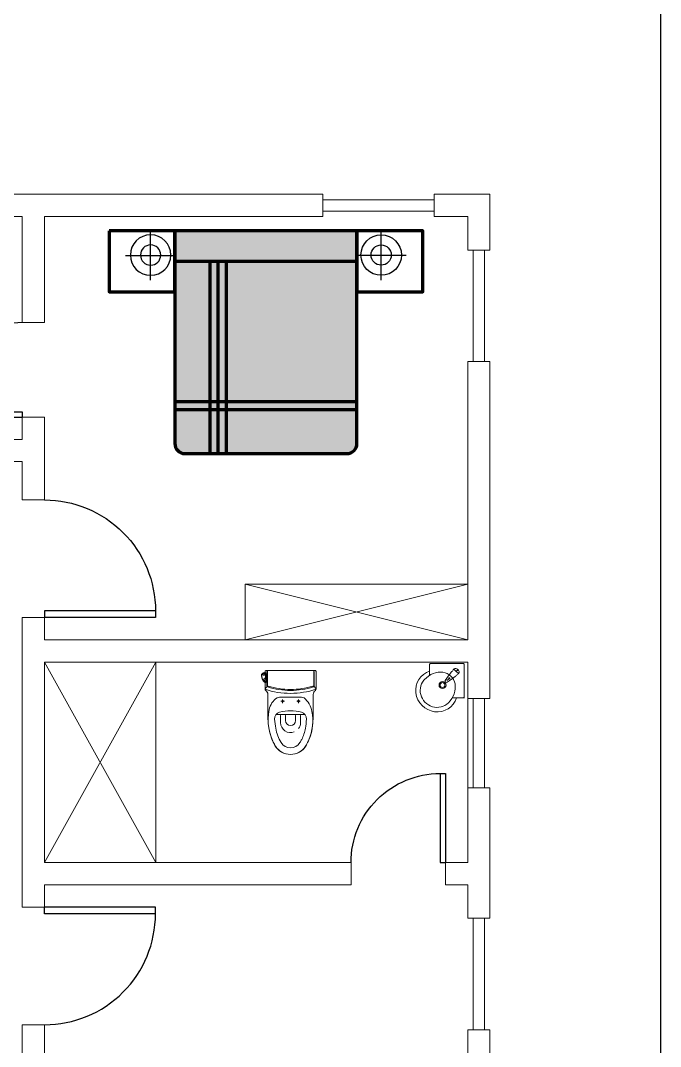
# Model space of a CAD drawing. Header units: inches. Extents: x -179 to 300, y 123 to 718.
# Drawn here: x 286.13 to 299.89, y 283.44 to 305.5 of the extents above; entities that cross this region are included whole.
import ezdxf

# ---------------------------------------------------------------- set-up
doc = ezdxf.new("R2010")
doc.units = ezdxf.units.IN
doc.header["$MEASUREMENT"] = 0
doc.linetypes.add('ACAD_ISO02W100', pattern=[15, 12, -3])
doc.layers.add('FUR', color=6, linetype='Continuous')

# ---------------------------------------------------------------- blocks, each defined once
blk = doc.blocks.new('DESK4')
at = {"color": 0}
for p, q in [((0, 1), (-0.06, 1)), ((0, 0), (-0.06, 0))]:
    blk.add_line(p, q, dxfattribs=at)
blk.add_lwpolyline([(-0.06, 1), (-0.06, 0)], dxfattribs=at)
blk.add_lwpolyline([(1, 0, 0.414214), (0, 1), (0, 0)], format="xyb", dxfattribs=at)
blk = doc.blocks.new('A$C255C3C12')
at = {"layer": 'FUR'}
for p, q in [((244, 487), (244, 0)), ((487, 239), (0, 239))]:
    blk.add_line(p, q, dxfattribs=at)
for radius in [200, 100]:
    blk.add_circle((238, 239), radius, dxfattribs=at)
blk = doc.blocks.new('豪华大床')
at = {"linetype": 'ACAD_ISO02W100', "lineweight": 100, "true_color": 0xcd2027}
h = blk.add_hatch(color=242, dxfattribs=at)
h.dxf.hatch_style = 1
h.paths.add_polyline_path([(300, 2450), (0, 2450), (0, 650), (300, 650)])
at = {"linetype": 'ACAD_ISO02W100', "lineweight": 100, "true_color": 0xf8d731}
h = blk.add_hatch(color=40, dxfattribs=at)
h.dxf.hatch_style = 1
h.paths.add_polyline_path([(1688, 2450), (300, 2450), (300, 1156), (1688, 1156)])
h.paths.add_polyline_path([(1688, 996), (300, 996), (300, 650), (600, 650), (1688, 650)])
h.paths.add_polyline_path([(2200, 996), (1768, 996), (1768, 650), (2100, 650, 0.414214), (2200, 750)])
h.paths.add_polyline_path([(2200, 2350, 0.414214), (2100, 2450), (1768, 2450), (1768, 1156), (2200, 1156)])
at = {"linetype": 'ACAD_ISO02W100', "lineweight": 100, "true_color": 0x991b1e}
h = blk.add_hatch(color=244, dxfattribs=at)
h.dxf.hatch_style = 1
h.paths.add_polyline_path([(1768, 2450), (1688, 2450), (1688, 1156), (1768, 1156)])
h.paths.add_polyline_path([(1768, 1156), (1688, 1156), (1688, 1076), (1768, 1076)])
h.paths.add_polyline_path([(2200, 1156), (1768, 1156), (1768, 1076), (2200, 1076)])
h.paths.add_polyline_path([(2200, 1076), (1768, 1076), (1768, 996), (2200, 996)])
h.paths.add_polyline_path([(1768, 1076), (1688, 1076), (1688, 996), (1768, 996)])
h.paths.add_polyline_path([(1768, 996), (1688, 996), (1688, 650), (1768, 650)])
h.paths.add_polyline_path([(1688, 1156), (300, 1156), (300, 1076), (1688, 1076)])
h.paths.add_polyline_path([(1688, 1076), (300, 1076), (300, 996), (1688, 996)])
at = {"layer": 'FUR', "color": 0, "lineweight": 100}
for p, q in [((300, 650), (300, 2450)), ((1688, 2450), (1688, 650)), ((1768, 2450), (1768, 650)), ((300, 1156), (2200, 1156)), ((300, 1076), (2200, 1076)), ((300, 996), (2200, 996))]:
    blk.add_line(p, q, dxfattribs=at)
for points in [[(0, 2450), (600, 2450), (600, 3100), (0, 3100)], [(0, 0), (600, 0), (600, 650), (0, 650)]]:
    blk.add_lwpolyline(points, close=True, dxfattribs=at)
blk.add_lwpolyline([(0, 650), (2100, 650, 0.414214), (2200, 750), (2200, 2350, 0.414214), (2100, 2450), (0, 2450)], format="xyb", close=True, dxfattribs=at)
blk.add_blockref('A$C255C3C12', (0, 2450), dxfattribs=at)
at = {"layer": 'FUR', "color": 0, "lineweight": 100, "xscale": -1, "rotation": 180}
blk.add_blockref('A$C255C3C12', (0, 650), dxfattribs=at)

msp = doc.modelspace()

# ---------------------------------------------------------------- linework, layer by layer
at = {"color": 240, "true_color": 0xed1f24}
msp.add_line((299.89484, 355.75205), (299.89484, 255.25711), dxfattribs=at)
at = {"lineweight": 0}
for p, q in [((285.44844, 301.7668), (292.63452, 301.7668)), ((292.63452, 301.28773), (292.63452, 301.7668)), ((292.63452, 301.64703), (295.02988, 301.64703)), ((295.02988, 301.7668), (296.22756, 301.7668)), ((295.02988, 301.28773), (295.02988, 301.7668)), ((296.22756, 301.7668), (296.22756, 300.56912)), ((292.63452, 301.4075), (295.02988, 301.4075)), ((285.44844, 301.28773), (286.16705, 301.28773)), ((286.16705, 301.28773), (286.16705, 299.00735)), ((286.64612, 301.28773), (292.63452, 301.28773)), ((286.64612, 301.28773), (286.64612, 299.00735)), ((295.02988, 301.28773), (295.74849, 301.28773)), ((295.74849, 301.28773), (295.74849, 300.56912)), ((295.74849, 300.56912), (296.22756, 300.56912)), ((295.86826, 300.56912), (295.86826, 298.17376)), ((296.1078, 300.56912), (296.1078, 298.17376)), ((286.16705, 299.00735), (286.64612, 299.00735)), ((295.74849, 298.17376), (295.74849, 292.18536)), ((295.74849, 298.17376), (296.22756, 298.17376)), ((296.22756, 298.17376), (296.22756, 290.92131)), ((286.16705, 297.09106), (286.16705, 296.49701)), ((286.16705, 296.97608), (286.64612, 296.97608)), ((286.64612, 296.97608), (286.64612, 295.19336)), ((281.8554, 296.49701), (286.16705, 296.49701)), ((281.37633, 296.01794), (286.16705, 296.01794)), ((286.16705, 296.01794), (286.16705, 295.19336)), ((286.16705, 295.19336), (286.64612, 295.19336)), ((295.74849, 293.38304), (290.95777, 293.38304)), ((290.95777, 293.38304), (290.95777, 292.18536)), ((295.74849, 292.18536), (290.95777, 293.38304)), ((290.95777, 292.18536), (295.74849, 293.38304)), ((295.74849, 292.18536), (295.74849, 293.38304)), ((286.64612, 292.80758), (286.64612, 292.18536)), ((286.16705, 292.66443), (286.16705, 286.4365)), ((286.64612, 292.66443), (286.16705, 292.66443)), ((286.64612, 292.18536), (295.74849, 292.18536)), ((290.95777, 292.18536), (295.74849, 292.18536)), ((286.64612, 291.70629), (295.74849, 291.70629)), ((286.64612, 287.39464), (286.64612, 291.70629)), ((286.64612, 291.70629), (289.04148, 291.70629)), ((286.64612, 291.70629), (289.04148, 287.39464)), ((289.04148, 291.70629), (286.64612, 287.39464)), ((289.04148, 291.70629), (289.04148, 287.39464)), ((295.74849, 291.70629), (295.74849, 287.39464)), ((291.35031, 291.47058), (291.3462, 291.46881)), ((291.35018, 291.47058), (291.34788, 291.46961)), ((291.35249, 291.47153), (291.35018, 291.47058)), ((291.35517, 291.4725), (291.35031, 291.47058)), ((291.35482, 291.47243), (291.35249, 291.47153)), ((291.35717, 291.47331), (291.35482, 291.47243)), ((291.36009, 291.47427), (291.35517, 291.4725)), ((291.36068, 291.47072), (291.35586, 291.46898)), ((291.35953, 291.47414), (291.35717, 291.47331)), ((291.3619, 291.47494), (291.35953, 291.47414)), ((291.36507, 291.47588), (291.36009, 291.47427)), ((291.36557, 291.47231), (291.36068, 291.47072)), ((291.36428, 291.47571), (291.3619, 291.47494)), ((291.36668, 291.47644), (291.36428, 291.47571)), ((291.3701, 291.47734), (291.36507, 291.47588)), ((291.3705, 291.47374), (291.36557, 291.47231)), ((291.36908, 291.47713), (291.36668, 291.47644)), ((291.3715, 291.47778), (291.36908, 291.47713)), ((291.37519, 291.47863), (291.3701, 291.47734)), ((291.37548, 291.47501), (291.3705, 291.47374)), ((291.37392, 291.4784), (291.3715, 291.47778)), ((291.37636, 291.47898), (291.37392, 291.4784)), ((291.38031, 291.47976), (291.37519, 291.47863)), ((291.38051, 291.47613), (291.37548, 291.47501)), ((291.3788, 291.47952), (291.37636, 291.47898)), ((291.38124, 291.48002), (291.3788, 291.47952)), ((291.38548, 291.48073), (291.38031, 291.47976)), ((291.38557, 291.47708), (291.38051, 291.47613)), ((291.3837, 291.48049), (291.38124, 291.48002)), ((291.38618, 291.48093), (291.3837, 291.48049)), ((291.39067, 291.48154), (291.38548, 291.48073)), ((291.39067, 291.47788), (291.38557, 291.47708)), ((291.38867, 291.48132), (291.38618, 291.48093)), ((291.38783, 291.47744), (291.38783, 291.50509)), ((291.39072, 291.48162), (291.38867, 291.48132)), ((291.39182, 291.48163), (291.39067, 291.48154)), ((291.39151, 291.47795), (291.39067, 291.47788)), ((291.39093, 291.48165), (291.39072, 291.48162)), ((291.39154, 291.4817), (291.39093, 291.48165)), ((291.39236, 291.47791), (291.39151, 291.47795)), ((291.39215, 291.48171), (291.39154, 291.4817)), ((291.39297, 291.48158), (291.39182, 291.48163)), ((291.39276, 291.48169), (291.39215, 291.48171)), ((291.39321, 291.47778), (291.39236, 291.47791)), ((291.39337, 291.48162), (291.39276, 291.48169)), ((291.39411, 291.4814), (291.39297, 291.48158)), ((291.39398, 291.47757), (291.39321, 291.47778)), ((291.39397, 291.48152), (291.39337, 291.48162)), ((291.39457, 291.48138), (291.39397, 291.48152)), ((291.39474, 291.47727), (291.39398, 291.47757)), ((291.39514, 291.48112), (291.39411, 291.4814)), ((291.39517, 291.4812), (291.39457, 291.48138)), ((291.39545, 291.47689), (291.39474, 291.47727)), ((291.39615, 291.48072), (291.39514, 291.48112)), ((291.39574, 291.48099), (291.39517, 291.4812)), ((291.39612, 291.47644), (291.39545, 291.47689)), ((291.39631, 291.48074), (291.39574, 291.48099)), ((291.39674, 291.47591), (291.39612, 291.47644)), ((291.3971, 291.48021), (291.39615, 291.48072)), ((291.39685, 291.48045), (291.39631, 291.48074)), ((291.39729, 291.47532), (291.39674, 291.47591)), ((291.39738, 291.48013), (291.39685, 291.48045)), ((291.39798, 291.47961), (291.3971, 291.48021)), ((291.39777, 291.47467), (291.39729, 291.47532)), ((291.39788, 291.47978), (291.39738, 291.48013)), ((291.39818, 291.47397), (291.39777, 291.47467)), ((291.39835, 291.47941), (291.39788, 291.47978)), ((291.3988, 291.47891), (291.39798, 291.47961)), ((291.3985, 291.47324), (291.39818, 291.47397)), ((291.3988, 291.479), (291.39835, 291.47941)), ((291.39874, 291.47248), (291.3985, 291.47324)), ((291.39889, 291.47169), (291.39874, 291.47248)), ((291.39923, 291.47856), (291.3988, 291.479)), ((291.39953, 291.47813), (291.3988, 291.47891)), ((291.39895, 291.4709), (291.39889, 291.47169)), ((291.39903, 291.46626), (291.39895, 291.4709)), ((291.39963, 291.4781), (291.39923, 291.47856)), ((291.40017, 291.47728), (291.39953, 291.47813)), ((291.4, 291.47761), (291.39963, 291.4781)), ((291.40018, 291.47734), (291.4, 291.47761)), ((291.4007, 291.47636), (291.40017, 291.47728)), ((291.40113, 291.4754), (291.4007, 291.47636)), ((291.40145, 291.47439), (291.40113, 291.4754)), ((291.40165, 291.47336), (291.40145, 291.47439)), ((291.40172, 291.47235), (291.40165, 291.47336)), ((291.40185, 291.46521), (291.40172, 291.47231)), ((291.41178, 291.52905), (292.46264, 291.52905)), ((291.42794, 291.19826), (291.42794, 291.50509)), ((291.43945, 291.50509), (291.43945, 291.21187)), ((292.43497, 291.50509), (292.43497, 291.21187)), ((292.44648, 291.19826), (292.44648, 291.50509)), ((292.48659, 291.12652), (292.48659, 291.50509)), ((294.92935, 291.42263), (294.92935, 291.65458)), ((295.64796, 291.67853), (294.9533, 291.67853)), ((295.50033, 291.50695), (295.45189, 291.55539)), ((295.50033, 291.50695), (295.54876, 291.45851)), ((295.67188, 290.93233), (295.67188, 291.6565)), ((295.67191, 290.95992), (295.67191, 291.65458)), ((291.31339, 291.43284), (291.31338, 291.43226)), ((291.3134, 291.42986), (291.31338, 291.43074)), ((291.31342, 291.43335), (291.31339, 291.43284)), ((291.31339, 291.43074), (291.31341, 291.43177)), ((291.3134, 291.42986), (291.31339, 291.43074)), ((291.31361, 291.42448), (291.3134, 291.42986)), ((291.31341, 291.43177), (291.31352, 291.43368)), ((291.31354, 291.43494), (291.31342, 291.43335)), ((291.31352, 291.43368), (291.31374, 291.43557)), ((291.31383, 291.43702), (291.31354, 291.43494)), ((291.31391, 291.41912), (291.31361, 291.42448)), ((291.31374, 291.43557), (291.31408, 291.43751)), ((291.31423, 291.43902), (291.31383, 291.43702)), ((291.31431, 291.4138), (291.31391, 291.41912)), ((291.31408, 291.43751), (291.31454, 291.43942)), ((291.31475, 291.44099), (291.31423, 291.43902)), ((291.31481, 291.4085), (291.31431, 291.4138)), ((291.31454, 291.43942), (291.31512, 291.44131)), ((291.3154, 291.44293), (291.31475, 291.44099)), ((291.3154, 291.40324), (291.31481, 291.4085)), ((291.31512, 291.44131), (291.31578, 291.44311)), ((291.31613, 291.44476), (291.3154, 291.44293)), ((291.31625, 291.39697), (291.3154, 291.40324)), ((291.31565, 291.43116), (291.31564, 291.42916)), ((291.31564, 291.42916), (291.31588, 291.42306)), ((291.31579, 291.43316), (291.31565, 291.43116)), ((291.31578, 291.44311), (291.31655, 291.44487)), ((291.31605, 291.43514), (291.31579, 291.43316)), ((291.31588, 291.42306), (291.31624, 291.41699)), ((291.31643, 291.43704), (291.31605, 291.43514)), ((291.31698, 291.44655), (291.31613, 291.44476)), ((291.31624, 291.41699), (291.31674, 291.41095)), ((291.31723, 291.39075), (291.31625, 291.39697)), ((291.31693, 291.43891), (291.31643, 291.43704)), ((291.31655, 291.44487), (291.31742, 291.44659)), ((291.31674, 291.41095), (291.31735, 291.40496)), ((291.31755, 291.44076), (291.31693, 291.43891)), ((291.31793, 291.44828), (291.31698, 291.44655)), ((291.31834, 291.38459), (291.31723, 291.39075)), ((291.31735, 291.40496), (291.31809, 291.39902)), ((291.31742, 291.44659), (291.31842, 291.44831)), ((291.31823, 291.44247), (291.31755, 291.44076)), ((291.31895, 291.44992), (291.31793, 291.44828)), ((291.31809, 291.39902), (291.31896, 291.39304)), ((291.31903, 291.44414), (291.31823, 291.44247)), ((291.3196, 291.3785), (291.31834, 291.38459)), ((291.31842, 291.44831), (291.31952, 291.44997)), ((291.32007, 291.4515), (291.31895, 291.44992)), ((291.31896, 291.39304), (291.31997, 291.38711)), ((291.31991, 291.44576), (291.31903, 291.44414)), ((291.31952, 291.44997), (291.32072, 291.45156)), ((291.32099, 291.37247), (291.3196, 291.3785)), ((291.32087, 291.44729), (291.31991, 291.44576)), ((291.31997, 291.38711), (291.3211, 291.38124)), ((291.32127, 291.45302), (291.32007, 291.4515)), ((291.32072, 291.45156), (291.32208, 291.45316)), ((291.32191, 291.44877), (291.32087, 291.44729)), ((291.32251, 291.36651), (291.32099, 291.37247)), ((291.3211, 291.38124), (291.32235, 291.37543)), ((291.3226, 291.45451), (291.32127, 291.45302)), ((291.32304, 291.45019), (291.32191, 291.44877)), ((291.32208, 291.45316), (291.32354, 291.45468)), ((291.32235, 291.37543), (291.32373, 291.36968)), ((291.32417, 291.36063), (291.32251, 291.36651)), ((291.32402, 291.45592), (291.3226, 291.45451)), ((291.32429, 291.45159), (291.32304, 291.45019)), ((291.32354, 291.45468), (291.32508, 291.45611)), ((291.32373, 291.36968), (291.32515, 291.36428)), ((291.32553, 291.45726), (291.32402, 291.45592)), ((291.32597, 291.35482), (291.32417, 291.36063)), ((291.32562, 291.45291), (291.32429, 291.45159)), ((291.32508, 291.45611), (291.32678, 291.45749)), ((291.32515, 291.36428), (291.32669, 291.35893)), ((291.32706, 291.45847), (291.32553, 291.45726)), ((291.32702, 291.45416), (291.32562, 291.45291)), ((291.32772, 291.34957), (291.32597, 291.35482)), ((291.32669, 291.35893), (291.32833, 291.35365)), ((291.32678, 291.45749), (291.32856, 291.45877)), ((291.32846, 291.4553), (291.32702, 291.45416)), ((291.32867, 291.4596), (291.32706, 291.45847)), ((291.32959, 291.34438), (291.32772, 291.34957)), ((291.32833, 291.35365), (291.33008, 291.34844)), ((291.32996, 291.45636), (291.32846, 291.4553)), ((291.32856, 291.45877), (291.33042, 291.45994)), ((291.33033, 291.46065), (291.32867, 291.4596)), ((291.33157, 291.33926), (291.32959, 291.34438)), ((291.33152, 291.45733), (291.32996, 291.45636)), ((291.33008, 291.34844), (291.33195, 291.3433)), ((291.3323, 291.46183), (291.33039, 291.46073)), ((291.3342, 291.46284), (291.33041, 291.46069)), ((291.33531, 291.45949), (291.33152, 291.45733)), ((291.33366, 291.33422), (291.33157, 291.33926)), ((291.33195, 291.3433), (291.33391, 291.33822)), ((291.33447, 291.46304), (291.3323, 291.46183)), ((291.33586, 291.32924), (291.33366, 291.33422)), ((291.33391, 291.33822), (291.33599, 291.33322)), ((291.33814, 291.46494), (291.3342, 291.46284)), ((291.33666, 291.46422), (291.33447, 291.46304)), ((291.33917, 291.46155), (291.33531, 291.45949)), ((291.33805, 291.32456), (291.33586, 291.32924)), ((291.33599, 291.33322), (291.33817, 291.32829)), ((291.33886, 291.46536), (291.33666, 291.46422)), ((291.34035, 291.31995), (291.33805, 291.32456)), ((291.34214, 291.46693), (291.33814, 291.46494)), ((291.33817, 291.32829), (291.34046, 291.32344)), ((291.34109, 291.46647), (291.33886, 291.46536)), ((291.3431, 291.4635), (291.33917, 291.46155)), ((291.33933, 291.44567), (291.33936, 291.44717)), ((291.33943, 291.44417), (291.33933, 291.44567)), ((291.33936, 291.44717), (291.33951, 291.44867)), ((291.33965, 291.44268), (291.33943, 291.44417)), ((291.33951, 291.44867), (291.33979, 291.45014)), ((291.33998, 291.44122), (291.33965, 291.44268)), ((291.33979, 291.45014), (291.34018, 291.45159)), ((291.34044, 291.43978), (291.33998, 291.44122)), ((291.34018, 291.45159), (291.34069, 291.453)), ((291.34275, 291.31541), (291.34035, 291.31995)), ((291.34101, 291.43839), (291.34044, 291.43978)), ((291.34046, 291.32344), (291.34286, 291.31866)), ((291.34069, 291.453), (291.3413, 291.45436)), ((291.34167, 291.43705), (291.34101, 291.43839)), ((291.34334, 291.46755), (291.34109, 291.46647)), ((291.3413, 291.45436), (291.34201, 291.45567)), ((291.34244, 291.43576), (291.34167, 291.43705)), ((291.34201, 291.45567), (291.34282, 291.45692)), ((291.3462, 291.46881), (291.34214, 291.46693)), ((291.3433, 291.43453), (291.34244, 291.43576)), ((291.34524, 291.31094), (291.34275, 291.31541)), ((291.34282, 291.45692), (291.34371, 291.4581)), ((291.34286, 291.31866), (291.34549, 291.31372)), ((291.34707, 291.46535), (291.3431, 291.4635)), ((291.34444, 291.43314), (291.3433, 291.43453)), ((291.3456, 291.4686), (291.34334, 291.46755)), ((291.34342, 291.44695), (291.3434, 291.44577)), ((291.3434, 291.44577), (291.34347, 291.4446)), ((291.34355, 291.44811), (291.34342, 291.44695)), ((291.34347, 291.4446), (291.34365, 291.44344)), ((291.34378, 291.44926), (291.34355, 291.44811)), ((291.34365, 291.44344), (291.34393, 291.4423)), ((291.34371, 291.4581), (291.34469, 291.45922)), ((291.34411, 291.4504), (291.34378, 291.44926)), ((291.34393, 291.4423), (291.34431, 291.44119)), ((291.34452, 291.45149), (291.34411, 291.4504)), ((291.34431, 291.44119), (291.34478, 291.44009)), ((291.34569, 291.43186), (291.34444, 291.43314)), ((291.34503, 291.45255), (291.34452, 291.45149)), ((291.34469, 291.45922), (291.34595, 291.46047)), ((291.34478, 291.44009), (291.34534, 291.43904)), ((291.34563, 291.45359), (291.34503, 291.45255)), ((291.34783, 291.30654), (291.34524, 291.31094)), ((291.34534, 291.43904), (291.34597, 291.43804)), ((291.34549, 291.31372), (291.34823, 291.30887)), ((291.34788, 291.46961), (291.3456, 291.4686)), ((291.3463, 291.45455), (291.34563, 291.45359)), ((291.34703, 291.43067), (291.34569, 291.43186)), ((291.34595, 291.46047), (291.3473, 291.46161)), ((291.34597, 291.43804), (291.34669, 291.43707)), ((291.34704, 291.45548), (291.3463, 291.45455)), ((291.34669, 291.43707), (291.34788, 291.43574)), ((291.34846, 291.42959), (291.34703, 291.43067)), ((291.34786, 291.45636), (291.34704, 291.45548)), ((291.3511, 291.46709), (291.34707, 291.46535)), ((291.3473, 291.46161), (291.34874, 291.46264)), ((291.35051, 291.30223), (291.34783, 291.30654)), ((291.34891, 291.45733), (291.34786, 291.45636)), ((291.34788, 291.43574), (291.34923, 291.4345)), ((291.34823, 291.30887), (291.35109, 291.30411)), ((291.34996, 291.42862), (291.34846, 291.42959)), ((291.34874, 291.46264), (291.35024, 291.46356)), ((291.35004, 291.45822), (291.34891, 291.45733)), ((291.34923, 291.4345), (291.35067, 291.43342)), ((291.35192, 291.42756), (291.34996, 291.42862)), ((291.35124, 291.45903), (291.35004, 291.45822)), ((291.35024, 291.46356), (291.35181, 291.46437)), ((291.3533, 291.29798), (291.35051, 291.30223)), ((291.35067, 291.43342), (291.35224, 291.43245)), ((291.35109, 291.30411), (291.35407, 291.29944)), ((291.35586, 291.46898), (291.3511, 291.46709)), ((291.35249, 291.45975), (291.35124, 291.45903)), ((291.35181, 291.46437), (291.35384, 291.46522)), ((291.35396, 291.42668), (291.35192, 291.42756)), ((291.35224, 291.43245), (291.35386, 291.43163)), ((291.3538, 291.46038), (291.35249, 291.45975)), ((291.35618, 291.29382), (291.3533, 291.29798)), ((291.35549, 291.46104), (291.3538, 291.46038)), ((291.35384, 291.46522), (291.35593, 291.4659)), ((291.35386, 291.43163), (291.35557, 291.43093)), ((291.35606, 291.42596), (291.35396, 291.42668)), ((291.35407, 291.29944), (291.35716, 291.29487)), ((291.35724, 291.46157), (291.35549, 291.46104)), ((291.35557, 291.43093), (291.35731, 291.43037)), ((291.35593, 291.4659), (291.35807, 291.4664)), ((291.3582, 291.42542), (291.35606, 291.42596)), ((291.35916, 291.28973), (291.35618, 291.29382)), ((291.35716, 291.29487), (291.36051, 291.2902)), ((291.35902, 291.46196), (291.35724, 291.46157)), ((291.35731, 291.43037), (291.3591, 291.42994)), ((291.35807, 291.4664), (291.36025, 291.46672)), ((291.36038, 291.42504), (291.3582, 291.42542)), ((291.35874, 291.32152), (291.35877, 291.32403)), ((291.35888, 291.31902), (291.35874, 291.32152)), ((291.35877, 291.32403), (291.35897, 291.32654)), ((291.35911, 291.31706), (291.35888, 291.31902)), ((291.35897, 291.32654), (291.35924, 291.32847)), ((291.36084, 291.46221), (291.35902, 291.46196)), ((291.3591, 291.42994), (291.36092, 291.42965)), ((291.35944, 291.31512), (291.35911, 291.31706)), ((291.36223, 291.28572), (291.35916, 291.28973)), ((291.35924, 291.32847), (291.35961, 291.3304)), ((291.35988, 291.31319), (291.35944, 291.31512)), ((291.35961, 291.3304), (291.36009, 291.33232)), ((291.36042, 291.31128), (291.35988, 291.31319)), ((291.36009, 291.33232), (291.36066, 291.33422)), ((291.36025, 291.46672), (291.36244, 291.46686)), ((291.36258, 291.42484), (291.36038, 291.42504)), ((291.36105, 291.30946), (291.36042, 291.31128)), ((291.36051, 291.2902), (291.36399, 291.28563)), ((291.36066, 291.33422), (291.36154, 291.33665)), ((291.36267, 291.46232), (291.36084, 291.46221)), ((291.36092, 291.42965), (291.36275, 291.42949)), ((291.36177, 291.30766), (291.36105, 291.30946)), ((291.36154, 291.33665), (291.36257, 291.33903)), ((291.36258, 291.30589), (291.36177, 291.30766)), ((291.36266, 291.2852), (291.36223, 291.28572)), ((291.36244, 291.46686), (291.36464, 291.46683)), ((291.36257, 291.33903), (291.36377, 291.34137)), ((291.36478, 291.42481), (291.36258, 291.42484)), ((291.36348, 291.30416), (291.36258, 291.30589)), ((291.3645, 291.4623), (291.36267, 291.46232)), ((291.36267, 291.28518), (291.36322, 291.28454)), ((291.36275, 291.42949), (291.36459, 291.42947)), ((291.36322, 291.28454), (291.36392, 291.28376)), ((291.36453, 291.30237), (291.36348, 291.30416)), ((291.36377, 291.34137), (291.36479, 291.34314)), ((291.36392, 291.28376), (291.36466, 291.283)), ((291.36399, 291.28563), (291.36513, 291.28427)), ((291.36633, 291.46213), (291.3645, 291.4623)), ((291.36568, 291.30062), (291.36453, 291.30237)), ((291.36459, 291.42947), (291.36641, 291.42957)), ((291.36464, 291.46683), (291.36684, 291.46662)), ((291.36466, 291.283), (291.36544, 291.28225)), ((291.36697, 291.42495), (291.36478, 291.42481)), ((291.36479, 291.34314), (291.36591, 291.34488)), ((291.36513, 291.28427), (291.36637, 291.28296)), ((291.36544, 291.28225), (291.36624, 291.28152)), ((291.36692, 291.29891), (291.36568, 291.30062)), ((291.36591, 291.34488), (291.36711, 291.34657)), ((291.36624, 291.28152), (291.36708, 291.28081)), ((291.36814, 291.46183), (291.36633, 291.46213)), ((291.36637, 291.28296), (291.36771, 291.28171)), ((291.36641, 291.42957), (291.36823, 291.42982)), ((291.36684, 291.46662), (291.36901, 291.46624)), ((291.36826, 291.29726), (291.36692, 291.29891)), ((291.36915, 291.42526), (291.36697, 291.42495)), ((291.36708, 291.28081), (291.36796, 291.2801)), ((291.36711, 291.34657), (291.36839, 291.34822)), ((291.36771, 291.28171), (291.36918, 291.28049)), ((291.36796, 291.2801), (291.36888, 291.27942)), ((291.36994, 291.46139), (291.36814, 291.46183)), ((291.36823, 291.42982), (291.37, 291.43019)), ((291.36964, 291.2957), (291.36826, 291.29726)), ((291.36839, 291.34822), (291.3702, 291.35032)), ((291.36888, 291.27942), (291.36982, 291.27875)), ((291.36901, 291.46624), (291.37116, 291.46567)), ((291.37128, 291.42574), (291.36915, 291.42526)), ((291.36918, 291.28049), (291.37075, 291.27933)), ((291.3711, 291.29419), (291.36964, 291.2957)), ((291.36982, 291.27875), (291.37079, 291.27811)), ((291.37167, 291.46081), (291.36994, 291.46139)), ((291.37, 291.43019), (291.37175, 291.4307)), ((291.3702, 291.35032), (291.37214, 291.35234)), ((291.37075, 291.27933), (291.37239, 291.27823)), ((291.37079, 291.27811), (291.37179, 291.27748)), ((291.37265, 291.29273), (291.3711, 291.29419)), ((291.37116, 291.46567), (291.37325, 291.46494)), ((291.37337, 291.42639), (291.37128, 291.42574)), ((291.37338, 291.46009), (291.37167, 291.46081)), ((291.37175, 291.4307), (291.37343, 291.43134)), ((291.37179, 291.27748), (291.37284, 291.27687)), ((291.37214, 291.35234), (291.37422, 291.35427)), ((291.37239, 291.27823), (291.37405, 291.27724)), ((291.37426, 291.29132), (291.37265, 291.29273)), ((291.37284, 291.27687), (291.3739, 291.27628)), ((291.37325, 291.46494), (291.37528, 291.46402)), ((291.37539, 291.42722), (291.37337, 291.42639)), ((291.37499, 291.45925), (291.37338, 291.46009)), ((291.37343, 291.43134), (291.37474, 291.43196)), ((291.3739, 291.27628), (291.375, 291.27571)), ((291.37405, 291.27724), (291.37578, 291.27631)), ((291.37422, 291.35427), (291.3759, 291.35569)), ((291.37602, 291.28992), (291.37426, 291.29132)), ((291.37474, 291.43196), (291.37599, 291.43266)), ((291.37655, 291.45825), (291.37499, 291.45925)), ((291.375, 291.27571), (291.37613, 291.27516)), ((291.37528, 291.46402), (291.37724, 291.46293)), ((291.37695, 291.428), (291.37539, 291.42722)), ((291.37578, 291.27631), (291.37756, 291.27545)), ((291.3759, 291.35569), (291.37765, 291.35704)), ((291.37599, 291.43266), (291.37718, 291.43345)), ((291.37784, 291.28859), (291.37602, 291.28992)), ((291.37613, 291.27516), (291.37728, 291.27463)), ((291.37799, 291.45714), (291.37655, 291.45825)), ((291.37845, 291.4289), (291.37695, 291.428)), ((291.37718, 291.43345), (291.37831, 291.43432)), ((291.37724, 291.46293), (291.37873, 291.46194)), ((291.37728, 291.27463), (291.37847, 291.27413)), ((291.37756, 291.27545), (291.37944, 291.27463)), ((291.37765, 291.35704), (291.37947, 291.35834)), ((291.37974, 291.28731), (291.37784, 291.28859)), ((291.37933, 291.45588), (291.37799, 291.45714)), ((291.37831, 291.43432), (291.37935, 291.43526)), ((291.37988, 291.4299), (291.37845, 291.4289)), ((291.37847, 291.27413), (291.37968, 291.27364)), ((291.37873, 291.46194), (291.38015, 291.46083)), ((291.38051, 291.45452), (291.37933, 291.45588)), ((291.37935, 291.43526), (291.38016, 291.43613)), ((291.37944, 291.27463), (291.38137, 291.27388)), ((291.37947, 291.35834), (291.38134, 291.35957)), ((291.37968, 291.27364), (291.38091, 291.27318)), ((291.3817, 291.28611), (291.37974, 291.28731)), ((291.38123, 291.43102), (291.37988, 291.4299)), ((291.38015, 291.46083), (291.38149, 291.45962)), ((291.38016, 291.43613), (291.3809, 291.43704)), ((291.38123, 291.45354), (291.38051, 291.45452)), ((291.3809, 291.43704), (291.38157, 291.43799)), ((291.38091, 291.27318), (291.38216, 291.27275)), ((291.38186, 291.45251), (291.38123, 291.45354)), ((291.38249, 291.43224), (291.38123, 291.43102)), ((291.38134, 291.35957), (291.38327, 291.36072)), ((291.38137, 291.27388), (291.38333, 291.2732)), ((291.38149, 291.45962), (291.38273, 291.4583)), ((291.38157, 291.43799), (291.38216, 291.439)), ((291.38367, 291.28499), (291.3817, 291.28611)), ((291.38241, 291.45146), (291.38186, 291.45251)), ((291.38216, 291.439), (291.38267, 291.44005)), ((291.38216, 291.27275), (291.38344, 291.27233)), ((291.38288, 291.45035), (291.38241, 291.45146)), ((291.38346, 291.43333), (291.38249, 291.43224)), ((291.38267, 291.44005), (291.38309, 291.44113)), ((291.38273, 291.4583), (291.38386, 291.45689)), ((291.38326, 291.44922), (291.38288, 291.45035)), ((291.38309, 291.44113), (291.38341, 291.44226)), ((291.38353, 291.44808), (291.38326, 291.44922)), ((291.38327, 291.36072), (291.38526, 291.3618)), ((291.38333, 291.2732), (291.38525, 291.27261)), ((291.38341, 291.44226), (291.38364, 291.4434)), ((291.38344, 291.27233), (291.38474, 291.27195)), ((291.38434, 291.43449), (291.38346, 291.43333)), ((291.38372, 291.44691), (291.38353, 291.44808)), ((291.38364, 291.4434), (291.38377, 291.44456)), ((291.3857, 291.28395), (291.38367, 291.28499)), ((291.38379, 291.44574), (291.38372, 291.44691)), ((291.38377, 291.44456), (291.38379, 291.44574)), ((291.38386, 291.45689), (291.38472, 291.45564)), ((291.38515, 291.43572), (291.38434, 291.43449)), ((291.38472, 291.45564), (291.38548, 291.45433)), ((291.38474, 291.27195), (291.38606, 291.27158)), ((291.38586, 291.43701), (291.38515, 291.43572)), ((291.38525, 291.27261), (291.38719, 291.27208)), ((291.38526, 291.3618), (291.3873, 291.36282)), ((291.38548, 291.45433), (291.38615, 291.45297)), ((291.38778, 291.28296), (291.3857, 291.28395)), ((291.38646, 291.43836), (291.38586, 291.43701)), ((291.38606, 291.27158), (291.3874, 291.27124)), ((291.38615, 291.45297), (291.38671, 291.45156)), ((291.38697, 291.43975), (291.38646, 291.43836)), ((291.38671, 291.45156), (291.38716, 291.45012)), ((291.38736, 291.44119), (291.38697, 291.43975)), ((291.38709, 291.31751), (291.38701, 291.31569)), ((291.38701, 291.31569), (291.38708, 291.31388)), ((291.38708, 291.31388), (291.38729, 291.31209)), ((291.38731, 291.31932), (291.38709, 291.31751)), ((291.38716, 291.45012), (291.3875, 291.44864)), ((291.38719, 291.27208), (291.38918, 291.27161)), ((291.38729, 291.31209), (291.38764, 291.31032)), ((291.3873, 291.36282), (291.38938, 291.36375)), ((291.38766, 291.32101), (291.38731, 291.31932)), ((291.38763, 291.44265), (291.38736, 291.44119)), ((291.3874, 291.27124), (291.38876, 291.27093)), ((291.3875, 291.44864), (291.38771, 291.44715)), ((291.38778, 291.44414), (291.38763, 291.44265)), ((291.38764, 291.31032), (291.38815, 291.30854)), ((291.38813, 291.3227), (291.38766, 291.32101)), ((291.38771, 291.44715), (291.38781, 291.44564)), ((291.38781, 291.44564), (291.38778, 291.44414)), ((291.3899, 291.28205), (291.38778, 291.28296)), ((291.38783, 291.12652), (291.38783, 291.27193)), ((291.38873, 291.32436), (291.38813, 291.3227)), ((291.38815, 291.30854), (291.38882, 291.3068)), ((291.38945, 291.32599), (291.38873, 291.32436)), ((291.38876, 291.27093), (291.39014, 291.27064)), ((291.38882, 291.3068), (291.38963, 291.3051)), ((291.38918, 291.27161), (291.39118, 291.2712)), ((291.38938, 291.36375), (291.39157, 291.36464)), ((291.39029, 291.32758), (291.38945, 291.32599)), ((291.38963, 291.3051), (291.39058, 291.30345)), ((291.39247, 291.28105), (291.3899, 291.28205)), ((291.39014, 291.27064), (291.39086, 291.2705)), ((291.39123, 291.32908), (291.39029, 291.32758)), ((291.39058, 291.30345), (291.39167, 291.30187)), ((291.39086, 291.2705), (291.39516, 291.26971)), ((291.39118, 291.2712), (291.39767, 291.27001)), ((291.39229, 291.33053), (291.39123, 291.32908)), ((291.39157, 291.36464), (291.3938, 291.36544)), ((291.39167, 291.30187), (291.39288, 291.3004)), ((291.39346, 291.33193), (291.39229, 291.33053)), ((291.39511, 291.28015), (291.39247, 291.28105)), ((291.39288, 291.3004), (291.39421, 291.299)), ((291.39473, 291.33326), (291.39346, 291.33193)), ((291.3938, 291.36544), (291.39607, 291.36616)), ((291.39421, 291.299), (291.39567, 291.29767)), ((291.3961, 291.33451), (291.39473, 291.33326)), ((291.39779, 291.27934), (291.39511, 291.28015)), ((291.39516, 291.26971), (291.39737, 291.26931)), ((291.39567, 291.29767), (291.39724, 291.29643)), ((291.39607, 291.36616), (291.39838, 291.3668)), ((291.39731, 291.33548), (291.3961, 291.33451)), ((291.39724, 291.29643), (291.39892, 291.29529)), ((291.39859, 291.3364), (291.39731, 291.33548)), ((291.39737, 291.26931), (291.39778, 291.26925)), ((291.39767, 291.27001), (291.39846, 291.2699)), ((291.39778, 291.26925), (291.39839, 291.26918)), ((291.40052, 291.27863), (291.39779, 291.27934)), ((291.39838, 291.3668), (291.4, 291.36719)), ((291.39839, 291.26918), (291.39901, 291.26913)), ((291.39846, 291.2699), (291.39926, 291.26986)), ((291.39993, 291.33724), (291.39859, 291.3364)), ((291.39892, 291.29529), (291.4004, 291.29442)), ((291.39901, 291.26913), (291.39963, 291.26912)), ((291.39911, 291.46163), (291.39903, 291.46626)), ((291.39925, 291.45416), (291.39911, 291.46163)), ((291.3994, 291.44672), (291.39925, 291.45416)), ((291.39926, 291.26986), (291.40005, 291.26988)), ((291.39955, 291.43931), (291.3994, 291.44672)), ((291.39972, 291.43195), (291.39955, 291.43931)), ((291.39963, 291.26912), (291.40025, 291.26914)), ((291.39989, 291.42463), (291.39972, 291.43195)), ((291.40007, 291.41741), (291.39989, 291.42463)), ((291.40132, 291.33801), (291.39993, 291.33724)), ((291.4, 291.36719), (291.40163, 291.36754)), ((291.40005, 291.26988), (291.40084, 291.26996)), ((291.40027, 291.41024), (291.40007, 291.41741)), ((291.40025, 291.26914), (291.40085, 291.2692)), ((291.40047, 291.40312), (291.40027, 291.41024)), ((291.4004, 291.29442), (291.40194, 291.29362)), ((291.40067, 291.39605), (291.40047, 291.40312)), ((291.40328, 291.27802), (291.40052, 291.27863)), ((291.40089, 291.38904), (291.40067, 291.39605)), ((291.40084, 291.26996), (291.4016, 291.27011)), ((291.40085, 291.2692), (291.40145, 291.26928)), ((291.40108, 291.38325), (291.40089, 291.38904)), ((291.40127, 291.3775), (291.40108, 291.38325)), ((291.40147, 291.37179), (291.40127, 291.3775)), ((291.40132, 291.33801), (291.40142, 291.34041)), ((291.40196, 291.34019), (291.40132, 291.33802)), ((291.40132, 291.33802), (291.40132, 291.33801)), ((291.40142, 291.34041), (291.4015, 291.3428)), ((291.40145, 291.26928), (291.40204, 291.26939)), ((291.40163, 291.36754), (291.40147, 291.37179)), ((291.4015, 291.3428), (291.40157, 291.34521)), ((291.40157, 291.34521), (291.40163, 291.34761)), ((291.4016, 291.27011), (291.40233, 291.27032)), ((291.40166, 291.36616), (291.40163, 291.36754)), ((291.40163, 291.34761), (291.40168, 291.35)), ((291.40168, 291.36477), (291.40166, 291.36616)), ((291.4017, 291.36336), (291.40168, 291.36477)), ((291.40168, 291.35), (291.40171, 291.35238)), ((291.40172, 291.36194), (291.4017, 291.36336)), ((291.40171, 291.35238), (291.40173, 291.35481)), ((291.40174, 291.3596), (291.40172, 291.36194)), ((291.40173, 291.35481), (291.40174, 291.35722)), ((291.40174, 291.35722), (291.40174, 291.3596)), ((291.40198, 291.45813), (291.40185, 291.46521)), ((291.40194, 291.29362), (291.40355, 291.2929)), ((291.40263, 291.34234), (291.40196, 291.34019)), ((291.40212, 291.45108), (291.40198, 291.45813)), ((291.40204, 291.26939), (291.40263, 291.26954)), ((291.40226, 291.44407), (291.40212, 291.45108)), ((291.40242, 291.43721), (291.40226, 291.44407)), ((291.40233, 291.27032), (291.40301, 291.27059)), ((291.40258, 291.43039), (291.40242, 291.43721)), ((291.40274, 291.42361), (291.40258, 291.43039)), ((291.40307, 291.34375), (291.40263, 291.34234)), ((291.40263, 291.26954), (291.40321, 291.26971)), ((291.40292, 291.41687), (291.40274, 291.42361)), ((291.4031, 291.41017), (291.40292, 291.41687)), ((291.40301, 291.27059), (291.40365, 291.27092)), ((291.40349, 291.34516), (291.40307, 291.34375)), ((291.40329, 291.40351), (291.4031, 291.41017)), ((291.40321, 291.26971), (291.40378, 291.26992)), ((291.40607, 291.27751), (291.40328, 291.27802)), ((291.40349, 291.39691), (291.40329, 291.40351)), ((291.4037, 291.39043), (291.40349, 291.39691)), ((291.40388, 291.34658), (291.40349, 291.34516)), ((291.40377, 291.29229), (291.40355, 291.2929)), ((291.40355, 291.2929), (291.40355, 291.2929)), ((291.40355, 291.2929), (291.40432, 291.2922)), ((291.40365, 291.27092), (291.40423, 291.27129)), ((291.4037, 291.39035), (291.4037, 291.39043)), ((291.4037, 291.39039), (291.4037, 291.39042)), ((291.40376, 291.38848), (291.4037, 291.39035)), ((291.40384, 291.38668), (291.40376, 291.38848)), ((291.40399, 291.29161), (291.40377, 291.29229)), ((291.40378, 291.26992), (291.40432, 291.27016)), ((291.40392, 291.38488), (291.40384, 291.38668)), ((291.40413, 291.34762), (291.40388, 291.34658)), ((291.40402, 291.38316), (291.40392, 291.38488)), ((291.40419, 291.29088), (291.40399, 291.29161)), ((291.40412, 291.38153), (291.40402, 291.38316)), ((291.40423, 291.38001), (291.40412, 291.38153)), ((291.40434, 291.34866), (291.40413, 291.34762)), ((291.40417, 291.36865), (291.40424, 291.36657)), ((291.40439, 291.29007), (291.40419, 291.29088)), ((291.40434, 291.3786), (291.40423, 291.38001)), ((291.40423, 291.27129), (291.40476, 291.27172)), ((291.40424, 291.36657), (291.4043, 291.36444)), ((291.4043, 291.36444), (291.40436, 291.36227)), ((291.40432, 291.2922), (291.40512, 291.29161)), ((291.40432, 291.27016), (291.40485, 291.27043)), ((291.40446, 291.37733), (291.40434, 291.3786)), ((291.40449, 291.34968), (291.40434, 291.34866)), ((291.40436, 291.36227), (291.40442, 291.36007)), ((291.40466, 291.28885), (291.40439, 291.29007)), ((291.40442, 291.36007), (291.40446, 291.35776)), ((291.40459, 291.37617), (291.40446, 291.37733)), ((291.40446, 291.35776), (291.4045, 291.35542)), ((291.40456, 291.35069), (291.40449, 291.34968)), ((291.4045, 291.35542), (291.40453, 291.35306)), ((291.40453, 291.35306), (291.40456, 291.35069)), ((291.40472, 291.37512), (291.40459, 291.37617)), ((291.40491, 291.2875), (291.40466, 291.28885)), ((291.40485, 291.37421), (291.40472, 291.37512)), ((291.40476, 291.27172), (291.40521, 291.27219)), ((291.40499, 291.37343), (291.40485, 291.37421)), ((291.40485, 291.27043), (291.40534, 291.27072)), ((291.40515, 291.28601), (291.40491, 291.2875)), ((291.40494, 291.37397), (291.40511, 291.37373)), ((291.40499, 291.37372), (291.40496, 291.37385)), ((291.40504, 291.37349), (291.40499, 291.37372)), ((291.40513, 291.37278), (291.40499, 291.37343)), ((291.40508, 291.3733), (291.40504, 291.37349)), ((291.40512, 291.37316), (291.40508, 291.3733)), ((291.40511, 291.37373), (291.4054, 291.37323)), ((291.40515, 291.37306), (291.40512, 291.37316)), ((291.40512, 291.29161), (291.40565, 291.29128)), ((291.40528, 291.37227), (291.40513, 291.37278)), ((291.40517, 291.37299), (291.40515, 291.37306)), ((291.40537, 291.28443), (291.40515, 291.28601)), ((291.40519, 291.37296), (291.40517, 291.37299)), ((291.40519, 291.37296), (291.40519, 291.37296)), ((291.40521, 291.27219), (291.40558, 291.27269)), ((291.40542, 291.3719), (291.40528, 291.37227)), ((291.40534, 291.27072), (291.4058, 291.27104)), ((291.40557, 291.28271), (291.40537, 291.28443)), ((291.4054, 291.37323), (291.40555, 291.37287)), ((291.40557, 291.37167), (291.40542, 291.3719)), ((291.40555, 291.37287), (291.40567, 291.37248)), ((291.40572, 291.3716), (291.40557, 291.37167)), ((291.40577, 291.28088), (291.40557, 291.28271)), ((291.40558, 291.27269), (291.40587, 291.27323)), ((291.40565, 291.29128), (291.40616, 291.291)), ((291.40567, 291.37248), (291.40573, 291.37205)), ((291.40573, 291.37205), (291.40572, 291.3716)), ((291.40593, 291.27924), (291.40577, 291.28088)), ((291.4058, 291.27104), (291.40624, 291.27138)), ((291.40587, 291.27323), (291.40608, 291.2738)), ((291.40607, 291.27751), (291.40593, 291.27924)), ((291.40623, 291.27513), (291.40607, 291.27751)), ((291.40608, 291.2738), (291.4062, 291.27439)), ((291.40616, 291.291), (291.40663, 291.29078)), ((291.4062, 291.27439), (291.40623, 291.27513)), ((291.40624, 291.27138), (291.40665, 291.27175)), ((291.40663, 291.29078), (291.40693, 291.29066)), ((291.40665, 291.27175), (291.40703, 291.27214)), ((291.40693, 291.29066), (291.40719, 291.29058)), ((291.40703, 291.27214), (291.40737, 291.27256)), ((291.40719, 291.29058), (291.40724, 291.29057)), ((291.40737, 291.27256), (291.40768, 291.27299)), ((291.40753, 291.29054), (291.40767, 291.28944)), ((291.40767, 291.28944), (291.40781, 291.28825)), ((291.40768, 291.27299), (291.40795, 291.27344)), ((291.40781, 291.28825), (291.40795, 291.28697)), ((291.40795, 291.28697), (291.40808, 291.28561)), ((291.40795, 291.27344), (291.40819, 291.27391)), ((291.40808, 291.28561), (291.40822, 291.28412)), ((291.40819, 291.27391), (291.40838, 291.27438)), ((291.40822, 291.28412), (291.40834, 291.28254)), ((291.40834, 291.28254), (291.40847, 291.28088)), ((291.40838, 291.27438), (291.40853, 291.27486)), ((291.40847, 291.28088), (291.40859, 291.27913)), ((291.40853, 291.27486), (291.40864, 291.27534)), ((291.40859, 291.27913), (291.40874, 291.27676)), ((291.40864, 291.27534), (291.40871, 291.27583)), ((291.40871, 291.27583), (291.40873, 291.27594)), ((291.40874, 291.27676), (291.40873, 291.27596)), ((291.40873, 291.27596), (291.40873, 291.27594)), ((291.40874, 291.27676), (291.40894, 291.27899)), ((291.40878, 291.27651), (291.40916, 291.28067)), ((291.40894, 291.27899), (291.40914, 291.28121)), ((291.40914, 291.28121), (291.40917, 291.28149)), ((291.40915, 291.28882), (291.40915, 291.29017)), ((291.40915, 291.28701), (291.40915, 291.28882)), ((291.40916, 291.28525), (291.40915, 291.28701)), ((291.40917, 291.2835), (291.40916, 291.28525)), ((291.40916, 291.28067), (291.40918, 291.28094)), ((291.40919, 291.28181), (291.40917, 291.2835)), ((291.40917, 291.28149), (291.4092, 291.28177)), ((291.40918, 291.28094), (291.40919, 291.28107)), ((291.4092, 291.28177), (291.40919, 291.28181)), ((291.40919, 291.28121), (291.4092, 291.28177)), ((291.40919, 291.28107), (291.40919, 291.28121)), ((291.41789, 291.29052), (291.41789, 291.37912)), ((295.30081, 291.30743), (295.33544, 291.34206)), ((291.44791, 291.01278), (291.44791, 290.60691)), ((292.17407, 290.95237), (291.70035, 290.95237)), ((291.80491, 290.8641), (291.72937, 290.8641)), ((291.76714, 290.90187), (291.76714, 290.82633)), ((292.14505, 290.8641), (292.06951, 290.8641)), ((292.10728, 290.90187), (292.10728, 290.82633)), ((292.42651, 291.01278), (292.42651, 290.60691)), ((295.64796, 290.93597), (295.41352, 290.93597)), ((295.74849, 290.92131), (296.22756, 290.92131)), ((295.86826, 290.92131), (295.86826, 289.00502)), ((296.1078, 290.92131), (296.1078, 289.00502)), ((292.24531, 290.58161), (291.62911, 290.58161)), ((291.72163, 290.55766), (291.72163, 290.40512)), ((291.82942, 290.55766), (291.82942, 290.44987)), ((292.045, 290.55766), (292.045, 290.44987)), ((292.15279, 290.55766), (292.15279, 290.40512)), ((295.74849, 289.00502), (296.22756, 289.00502)), ((296.22756, 289.00502), (296.22756, 286.19696)), ((293.23816, 287.39464), (286.64612, 287.39464)), ((293.23816, 287.39464), (293.23816, 286.91557)), ((295.74849, 287.39464), (295.15444, 287.39464)), ((295.26942, 286.91557), (295.26942, 287.39464)), ((295.26942, 287.39464), (295.26942, 286.91557)), ((293.23816, 286.91557), (286.64612, 286.91557)), ((286.64612, 286.91557), (286.64612, 286.29335)), ((295.74849, 286.91557), (295.26942, 286.91557)), ((295.74849, 286.91557), (295.74849, 286.19696)), ((286.64612, 286.4365), (286.16705, 286.4365)), ((295.74849, 286.19696), (296.22756, 286.19696)), ((295.86826, 286.19696), (295.86826, 283.8016)), ((296.1078, 286.19696), (296.1078, 283.8016)), ((286.16705, 283.90757), (286.16705, 282.60392)), ((286.64612, 283.90757), (286.16705, 283.90757)), ((286.64612, 283.90757), (286.64612, 277.8132)), ((295.74849, 283.8016), (295.74849, 280.92717)), ((295.74849, 283.8016), (296.22756, 283.8016)), ((296.22756, 283.8016), (296.22756, 280.92717))]:
    msp.add_line(p, q, dxfattribs=at)
for centre, major_axis, ratio, start_param, end_param in [((291.41178, 291.50509), (-0.01694, 0.01694), 1, 5.49778714, 7.06858347), ((291.45189, 291.50509), (-0.01694, -0.01694), 1, 3.92699082, 5.49778714), ((291.4634, 291.50509), (-0.01694, -0.01694), 1, 3.92699082, 5.49778714), ((292.41102, 291.50509), (-0.01694, 0.01694), 1, 3.92699082, 5.49778714), ((292.42252, 291.50509), (-0.01694, 0.01694), 1, 3.92699082, 5.49778714), ((292.46264, 291.50509), (-0.01694, -0.01694), 1, 2.35619449, 3.92699082), ((295.07909, 291.08571), (-0.32182, 0.32182), 0.97368421, -0.4588538, 3.60044645), ((294.9533, 291.65458), (0.01694, 0.01694), 1, 0.78539816, 2.35619449), ((300.04637, 288.00945), (-4.10894, 4.10894), 1, 0.14266947, 0.18073515), ((295.50488, 291.39309), (0.10476, 0.10476), 1, 1.39592065, 1.62145762), ((295.54347, 291.45302), (0.09756, 0.09756), 1, 1.46339606, 1.8945456), ((295.48172, 291.5297), (0.02795, 0.02795), 1, 0.82929876, 1.46339606), ((295.48039, 291.4888), (-0.05684, 0.05684), 1, 4.69664779, 5.50281123), ((295.52216, 291.52878), (0.00562, 0.00562), 1, 2.356194490009324, 8.63937979718891), ((295.48218, 291.48701), (0.05684, 0.05684), 1, 5.49276306, 6.29892649), ((295.52307, 291.48835), (-0.02795, 0.02795), 1, 3.24899292, 3.88309022), ((295.64796, 291.65458), (0.01694, 0.01694), 1, 5.49778714, 7.06858347), ((291.41789, 291.33482), (-0.03218, 0.03218), 1, 5.52481745, 5.79910505), ((291.85263, 291.3389), (-0.31694, -0.31694), 1, -0.82969912, -0.8116945), ((291.70592, 291.34555), (-0.2131, 0.2131), 1, 0.7180951, 0.74158549), ((291.56901, 291.35498), (-0.11606, -0.11606), 1, -0.886821, -0.85149982), ((291.41789, 291.33482), (-0.03218, -0.03218), 1, 0.54912073, 0.75836781), ((291.41669, 291.37912), (-0.000847, 0.000847), 1, 3.92699082, 5.52481744), ((291.41669, 291.29052), (-0.000847, -0.000847), 1, 0.75836786, 2.35619449), ((295.079, 291.0858), (-0.25415, 0.25415), 0.9663492, -0.03720915, 3.14159273), ((295.20612, 291.21274), (-0.05335, 0.05335), 1, 0.7853981633993357, 7.068583470578922), ((295.20612, 291.21274), (-0.03726, 0.03726), 1, 0.7853981634853175, 7.068583470664904), ((295.28781, 291.29824), (0.01871, 0.01871), 1, 1.77015614, 3.2434684), ((295.29162, 291.29443), (0.01871, 0.01871), 1, 3.0397169, 4.51302917), ((292.00283, 296.05299), (4.10894, 4.10894), 1, 4.53165383, 4.56971951), ((295.35234, 291.35896), (-0.01038, 0.01038), 0.59961648, 0, 6.28318531), ((295.38647, 291.5115), (-0.10476, 0.10476), 1, 3.09093136, 3.31646833), ((295.4464, 291.5501), (-0.09756, 0.09756), 1, 2.81784338, 3.24899292), ((291.61863, 290.98972), (-0.19035, -0.19035), 1, -1.56896968, -1.3259655), ((291.42016, 291.12652), (-0.02287, -0.02287), 1, -0.78539816, 0.22665481), ((291.93505, 292.7568), (-1.21818, -1.21818), 1, 0.46226276, 1.1112531), ((291.35223, 291.01785), (-0.06775, -0.06775), 1, 2.30326259, 3.36824747), ((291.45299, 291.19765), (-0.01772, -0.01772), 1, -0.80955476, 0.51889852), ((291.4634, 291.21187), (-0.01694, 0.01694), 1, 0.78539816, 2.08270804), ((291.93721, 292.72669), (-1.15182, -1.15182), 1, 0.47808915, 0.78539816), ((291.94982, 292.83966), (-1.21825, -1.21825), 1, 0.49478693, 0.77807657), ((291.9246, 292.83966), (-1.21825, 1.21825), 1, 2.36351609, 2.64680572), ((291.93721, 292.72669), (-1.15182, 1.15182), 1, 2.35619449, 2.6635035), ((292.41102, 291.21187), (-0.01694, -0.01694), 1, 1.05888461, 2.35619449), ((292.52219, 291.01785), (-0.06775, 0.06775), 1, 6.05653049, 7.12151537), ((292.42143, 291.19765), (-0.01772, 0.01772), 1, 2.62269413, 3.95114742), ((292.25578, 290.98972), (-0.19035, 0.19035), 1, 4.46755815, 4.71056233), ((292.45426, 291.12652), (-0.02287, 0.02287), 1, 2.91493784, 3.92699082), ((291.86506, 290.60651), (-0.27947, -0.27947), 1, 4.50946777, 5.29494876), ((291.70035, 290.85655), (-0.06775, -0.06775), 1, 3.92699082, 4.50946777), ((291.76714, 290.8641), (-0.01355, 0.01355), 1, 2.356194490127244, 8.63937979730683), ((292.10728, 290.8641), (-0.01355, 0.01355), 1, 2.356194490127244, 8.63937979730683), ((292.17407, 290.85655), (-0.06775, 0.06775), 1, 4.91531019, 5.49778714), ((291.91702, 290.56097), (-0.34425, -0.34425), 1, 2.53050736, 3.23736815), ((295.64796, 290.95992), (-0.01694, 0.01694), 1, 2.35619449, 3.92699082), ((292.5619, 290.46319), (-0.78252, -0.78252), 1, -0.98823655, -0.26839712), ((293.60373, 290.60691), (-1.5244, -1.5244), 1, -0.78539816, -0.62389588), ((291.73907, 290.48907), (-0.10163, 0.10163), 1, 5.7504132, 7.1316969), ((291.93721, 289.72151), (-0.66216, -0.66216), 1, 3.67436477, 4.17961687), ((292.13535, 290.48907), (-0.10163, -0.10163), 1, 2.29308106, 3.67436477), ((291.37428, 290.44155), (-0.73705, -0.73705), 1, 1.97164824, 2.55303734), ((290.27069, 290.60691), (-1.5244, -1.5244), 1, 2.1946922, 2.35619449), ((293.60373, 290.60691), (-1.42277, 1.42277), 1, 0.8485116, 0.94690045), ((291.74558, 290.55766), (-0.01694, -0.01694), 1, 3.92699082, 5.49778714), ((291.93721, 290.40512), (-0.15244, 0.15244), 1, 0.78539816, 2.72617065), ((291.85337, 290.55766), (-0.01694, -0.01694), 1, 3.92699082, 5.49778714), ((291.93721, 290.44987), (-0.07622, -0.07622), 1, -0.78539816, 2.35619449), ((292.02105, 290.55766), (-0.01694, 0.01694), 1, 3.92699082, 5.49778714), ((291.93721, 290.40512), (-0.15244, 0.15244), 1, 3.29453492, 3.92699082), ((292.12884, 290.55766), (-0.01694, 0.01694), 1, 3.92699082, 5.49778714), ((290.27069, 290.60691), (-1.42277, -1.42277), 1, 2.1946922, 2.29308106), ((292.42164, 290.41433), (-0.67751, -0.67751), 1, -0.62389588, -0.21678811), ((292.42164, 290.41433), (-0.57588, -0.57588), 1, -0.62389588, -0.21678811), ((291.45278, 290.41433), (-0.57588, 0.57588), 1, 3.45379379, 3.76548853), ((291.45278, 290.41433), (-0.67751, 0.67751), 1, 3.40585268, 3.76548853), ((291.93721, 290.10477), (-0.16938, -0.16938), 1, -0.21678811, 0.78539816), ((291.93721, 290.10477), (-0.16938, 0.16938), 1, 2.35619449, 3.35838077), ((291.45278, 290.41433), (-0.57588, 0.57588), 1, 3.35838077, 3.45379379), ((291.45278, 290.41433), (-0.67751, 0.67751), 1, 3.35838077, 3.40652959), ((291.37428, 290.44155), (-0.73705, -0.73705), 1, 1.82795636, 1.84990402), ((291.93721, 290.108), (-0.27439, -0.27439), 1, -0.26839712, 0.78539816), ((291.93721, 290.10477), (-0.271, -0.271), 1, -0.21678811, 0.78539816), ((291.93721, 290.108), (-0.27439, 0.27439), 1, 2.35619449, 3.40998977), ((291.93721, 290.10477), (-0.271, 0.271), 1, 2.35619449, 3.35838077)]:
    msp.add_ellipse(centre, major_axis=major_axis, ratio=ratio, start_param=start_param, end_param=end_param, dxfattribs=at)
at = {"lineweight": 0, "extrusion": (0, 0, -1)}
msp.add_ellipse((295.079, 291.0858), major_axis=(0.30651, 0.32011), ratio=0.81090634, start_param=4.70082506, end_param=7.87157767, dxfattribs=at)

# ---------------------------------------------------------------- block references
at = {"lineweight": 0}
for name, p, xscale, yscale, zscale, rotation in [('豪华大床', (288.03315, 300.97932), 0.002176841132326083, 0.002176841132326083, 0.002176841132326083, 270), ('DESK4', (286.16705, 297.09106), 1.916288154588585, 1.916288154588585, 1.916288154588585, 90), ('DESK4', (286.64612, 292.80758), -2.385778438600395, 2.385778438600395, 2.385778438600395, 270), ('DESK4', (286.64612, 286.29335), 2.385778438600395, 2.385778438600395, 2.385778438600395, 270)]:
    msp.add_blockref(name, p, dxfattribs=dict(at, xscale=xscale, yscale=yscale, zscale=zscale, rotation=rotation))
at = {"lineweight": 0, "xscale": -1.916288154588585, "yscale": 1.916288154588585, "zscale": 1.916288154588585}
msp.add_blockref('DESK4', (295.15444, 287.39464), dxfattribs=at)

doc.saveas('drawing.dxf')
